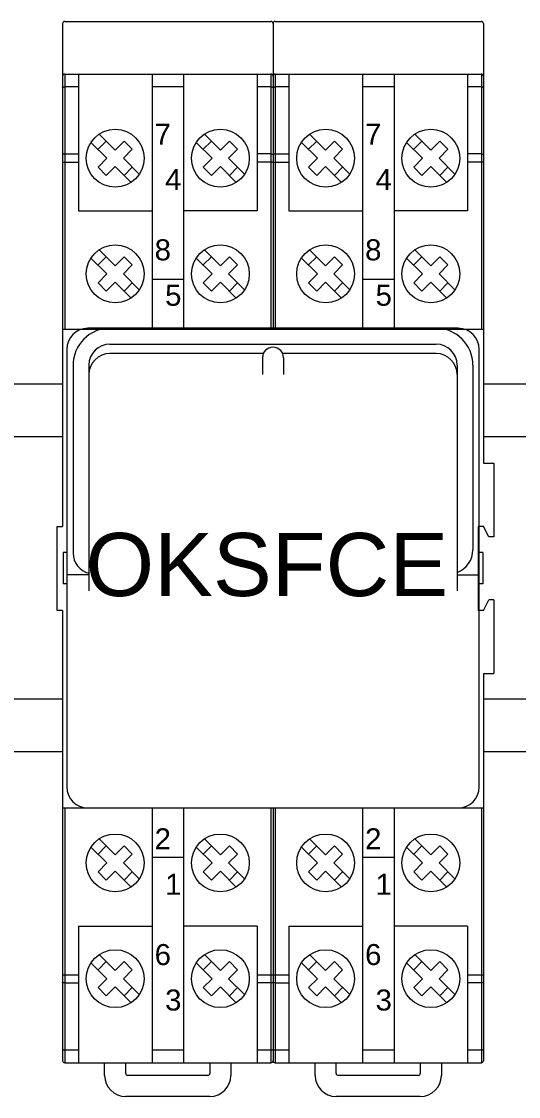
# Model space of a CAD drawing. Header units: millimetres. Extents: x 4137 to 6698, y 1400 to 3585.
# Drawn here: x 6107.6 to 6154.9, y 2738.6 to 2840.8 of the extents above; entities that cross this region are included whole.
import ezdxf

# ---------------------------------------------------------------- set-up
doc = ezdxf.new("R2010")
doc.units = ezdxf.units.MM
doc.layers.add('000-PI-Oprema', color=30, linetype='Continuous', lineweight=5)
doc.layers.add('002-PI-Kabelska kanalica', color=150, linetype='Continuous')
doc.styles.get("Standard").update_dxf_attribs({"font": 'arial.ttf'})

msp = doc.modelspace()

# ---------------------------------------------------------------- linework, layer by layer
at = {"layer": '000-PI-Oprema', "color": 0, "linetype": 'ByBlock', "lineweight": 0}
for p, q in [((6111.55, 2840.57), (6111.55, 2792.77)), ((6111.75, 2840.77), (6131.35, 2840.77)), ((6131.55, 2840.57), (6131.55, 2811.52)), ((6131.75, 2840.77), (6151.35, 2840.77)), ((6151.55, 2840.57), (6151.55, 2798.77)), ((6111.75, 2835.77), (6111.75, 2811.52)), ((6111.75, 2835.77), (6131.35, 2835.77)), ((6113.05, 2835.77), (6113.05, 2822.77)), ((6120.05, 2835.77), (6120.05, 2811.52)), ((6123.05, 2835.77), (6123.05, 2811.52)), ((6130.05, 2835.77), (6130.05, 2822.77)), ((6131.35, 2835.77), (6131.35, 2811.52)), ((6131.75, 2835.77), (6131.75, 2811.52)), ((6131.75, 2835.77), (6151.35, 2835.77)), ((6133.05, 2835.77), (6133.05, 2822.77)), ((6140.05, 2835.77), (6140.05, 2811.52)), ((6143.05, 2835.77), (6143.05, 2811.52)), ((6150.05, 2835.77), (6150.05, 2822.77)), ((6151.35, 2835.77), (6151.35, 2811.52)), ((6113.05, 2834.55), (6111.75, 2834.55)), ((6123.05, 2834.55), (6120.05, 2834.55)), ((6131.35, 2834.55), (6130.05, 2834.55)), ((6133.05, 2834.55), (6131.75, 2834.55)), ((6143.05, 2834.55), (6140.05, 2834.55)), ((6151.35, 2834.55), (6150.05, 2834.55)), ((6115.03, 2830.06), (6116.55, 2828.55)), ((6125.03, 2830.06), (6126.55, 2828.55)), ((6135.03, 2830.06), (6136.55, 2828.55)), ((6145.03, 2830.06), (6146.55, 2828.55)), ((6114.25, 2829.28), (6115.77, 2827.77)), ((6114.92, 2828.62), (6115.7, 2829.39)), ((6116.55, 2828.55), (6117.4, 2829.39)), ((6117.4, 2829.39), (6118.17, 2828.62)), ((6124.25, 2829.28), (6125.77, 2827.77)), ((6124.92, 2828.62), (6125.7, 2829.39)), ((6126.55, 2828.55), (6127.4, 2829.39)), ((6127.4, 2829.39), (6128.17, 2828.62)), ((6134.25, 2829.28), (6135.77, 2827.77)), ((6134.92, 2828.62), (6135.7, 2829.39)), ((6136.55, 2828.55), (6137.4, 2829.39)), ((6137.4, 2829.39), (6138.17, 2828.62)), ((6144.25, 2829.28), (6145.77, 2827.77)), ((6144.92, 2828.62), (6145.7, 2829.39)), ((6146.55, 2828.55), (6147.4, 2829.39)), ((6147.4, 2829.39), (6148.17, 2828.62)), ((6111.75, 2828.18), (6113.05, 2828.18)), ((6117.33, 2827.77), (6118.17, 2828.62)), ((6127.33, 2827.77), (6128.17, 2828.62)), ((6131.35, 2828.18), (6130.05, 2828.18)), ((6131.75, 2828.18), (6133.05, 2828.18)), ((6137.33, 2827.77), (6138.17, 2828.62)), ((6147.33, 2827.77), (6148.17, 2828.62)), ((6151.35, 2828.18), (6150.05, 2828.18)), ((6111.55, 2827.39), (6113.05, 2827.39)), ((6114.92, 2826.92), (6115.77, 2827.77)), ((6114.92, 2826.92), (6115.7, 2826.14)), ((6115.7, 2826.14), (6116.55, 2826.99)), ((6116.55, 2826.99), (6118.06, 2825.47)), ((6117.33, 2827.77), (6118.84, 2826.25)), ((6117.4, 2826.14), (6118.17, 2826.92)), ((6124.92, 2826.92), (6125.77, 2827.77)), ((6124.92, 2826.92), (6125.7, 2826.14)), ((6125.7, 2826.14), (6126.55, 2826.99)), ((6126.55, 2826.99), (6128.06, 2825.47)), ((6127.33, 2827.77), (6128.84, 2826.25)), ((6127.4, 2826.14), (6128.17, 2826.92)), ((6131.55, 2827.39), (6130.05, 2827.39)), ((6131.55, 2827.39), (6133.05, 2827.39)), ((6134.92, 2826.92), (6135.77, 2827.77)), ((6134.92, 2826.92), (6135.7, 2826.14)), ((6135.7, 2826.14), (6136.55, 2826.99)), ((6136.55, 2826.99), (6138.06, 2825.47)), ((6137.33, 2827.77), (6138.84, 2826.25)), ((6137.4, 2826.14), (6138.17, 2826.92)), ((6144.92, 2826.92), (6145.77, 2827.77)), ((6144.92, 2826.92), (6145.7, 2826.14)), ((6145.7, 2826.14), (6146.55, 2826.99)), ((6146.55, 2826.99), (6148.06, 2825.47)), ((6147.33, 2827.77), (6148.84, 2826.25)), ((6147.4, 2826.14), (6148.17, 2826.92)), ((6151.55, 2827.39), (6150.05, 2827.39)), ((6113.05, 2822.77), (6120.05, 2822.77)), ((6130.05, 2822.77), (6123.05, 2822.77)), ((6133.05, 2822.77), (6140.05, 2822.77)), ((6150.05, 2822.77), (6143.05, 2822.77)), ((6115.03, 2819.06), (6116.55, 2817.55)), ((6125.03, 2819.06), (6126.55, 2817.55)), ((6135.03, 2819.06), (6136.55, 2817.55)), ((6145.03, 2819.06), (6146.55, 2817.55)), ((6114.25, 2818.28), (6115.77, 2816.77)), ((6114.92, 2817.62), (6115.7, 2818.39)), ((6116.55, 2817.55), (6117.4, 2818.39)), ((6117.4, 2818.39), (6118.17, 2817.62)), ((6124.25, 2818.28), (6125.77, 2816.77)), ((6124.92, 2817.62), (6125.7, 2818.39)), ((6126.55, 2817.55), (6127.4, 2818.39)), ((6127.4, 2818.39), (6128.17, 2817.62)), ((6134.25, 2818.28), (6135.77, 2816.77)), ((6134.92, 2817.62), (6135.7, 2818.39)), ((6136.55, 2817.55), (6137.4, 2818.39)), ((6137.4, 2818.39), (6138.17, 2817.62)), ((6144.25, 2818.28), (6145.77, 2816.77)), ((6144.92, 2817.62), (6145.7, 2818.39)), ((6146.55, 2817.55), (6147.4, 2818.39)), ((6147.4, 2818.39), (6148.17, 2817.62)), ((6114.92, 2815.92), (6115.77, 2816.77)), ((6117.33, 2816.77), (6118.17, 2817.62)), ((6117.33, 2816.77), (6118.84, 2815.25)), ((6124.92, 2815.92), (6125.77, 2816.77)), ((6127.33, 2816.77), (6128.17, 2817.62)), ((6127.33, 2816.77), (6128.84, 2815.25)), ((6134.92, 2815.92), (6135.77, 2816.77)), ((6137.33, 2816.77), (6138.17, 2817.62)), ((6137.33, 2816.77), (6138.84, 2815.25)), ((6144.92, 2815.92), (6145.77, 2816.77)), ((6147.33, 2816.77), (6148.17, 2817.62)), ((6147.33, 2816.77), (6148.84, 2815.25)), ((6114.92, 2815.92), (6115.7, 2815.14)), ((6115.7, 2815.14), (6116.55, 2815.99)), ((6116.55, 2815.99), (6118.06, 2814.47)), ((6117.4, 2815.14), (6118.17, 2815.92)), ((6123.05, 2816.25), (6120.05, 2816.25)), ((6124.92, 2815.92), (6125.7, 2815.14)), ((6125.7, 2815.14), (6126.55, 2815.99)), ((6126.55, 2815.99), (6128.06, 2814.47)), ((6127.4, 2815.14), (6128.17, 2815.92)), ((6134.92, 2815.92), (6135.7, 2815.14)), ((6135.7, 2815.14), (6136.55, 2815.99)), ((6136.55, 2815.99), (6138.06, 2814.47)), ((6137.4, 2815.14), (6138.17, 2815.92)), ((6143.05, 2816.25), (6140.05, 2816.25)), ((6144.92, 2815.92), (6145.7, 2815.14)), ((6145.7, 2815.14), (6146.55, 2815.99)), ((6146.55, 2815.99), (6148.06, 2814.47)), ((6147.4, 2815.14), (6148.17, 2815.92)), ((6149.15, 2811.6), (6113.95, 2811.6)), ((6116.05, 2811.6), (6147.05, 2811.6)), ((6111.55, 2811.52), (6131.55, 2811.52)), ((6131.55, 2811.52), (6151.55, 2811.52)), ((6111.95, 2809.6), (6111.95, 2768)), ((6116.05, 2810.1), (6147.05, 2810.1)), ((6151.15, 2768), (6151.15, 2809.6)), ((6130.63, 2809.2), (6116.05, 2809.2)), ((6130.55, 2808.8), (6130.55, 2807.2)), ((6147.05, 2809.2), (6132.46, 2809.2)), ((6132.55, 2808.8), (6132.55, 2807.2)), ((6112.55, 2808.1), (6112.55, 2790.25)), ((6114.05, 2808.1), (6114.05, 2790.25)), ((6149.05, 2808.1), (6149.05, 2790.55)), ((6150.55, 2808.1), (6150.55, 2790.55)), ((6114.05, 2807.2), (6114.05, 2786.65)), ((6149.05, 2807.2), (6149.05, 2786.65)), ((6151.55, 2798.77), (6152.55, 2798.77)), ((6152.55, 2798.77), (6152.55, 2791.77)), ((6111.05, 2784.77), (6111.05, 2792.77)), ((6111.05, 2792.77), (6111.55, 2792.77)), ((6151.05, 2792.77), (6151.05, 2784.77)), ((6151.55, 2792.77), (6151.05, 2792.77)), ((6152.05, 2791.77), (6151.55, 2792.77)), ((6152.55, 2791.77), (6152.05, 2791.77)), ((6111.6, 2790.3), (6111.6, 2787.3)), ((6111.95, 2790.3), (6111.6, 2790.3)), ((6151.5, 2790.3), (6151.15, 2790.3)), ((6151.5, 2790.3), (6151.5, 2787.3)), ((6114.05, 2788.15), (6111.95, 2788.15)), ((6149.05, 2788.15), (6151.15, 2788.15)), ((6111.95, 2787.3), (6111.6, 2787.3)), ((6151.5, 2787.3), (6151.15, 2787.3)), ((6151.55, 2784.77), (6152.05, 2785.77)), ((6152.55, 2785.77), (6152.05, 2785.77)), ((6152.55, 2785.77), (6152.55, 2778.77)), ((6111.55, 2784.77), (6111.05, 2784.77)), ((6111.55, 2784.77), (6111.55, 2741.97)), ((6151.55, 2784.77), (6151.05, 2784.77)), ((6151.55, 2778.77), (6151.55, 2741.97)), ((6151.55, 2778.77), (6152.55, 2778.77)), ((6111.55, 2766.02), (6131.55, 2766.02)), ((6111.75, 2766.02), (6111.75, 2741.77)), ((6113.95, 2766), (6149.15, 2766)), ((6120.05, 2766.02), (6120.05, 2741.77)), ((6123.05, 2766.02), (6123.05, 2741.77)), ((6131.35, 2766.02), (6131.35, 2741.77)), ((6131.55, 2766.02), (6151.55, 2766.02)), ((6131.55, 2766.02), (6131.55, 2741.97)), ((6131.75, 2766.02), (6131.75, 2741.77)), ((6140.05, 2766.02), (6140.05, 2741.77)), ((6143.05, 2766.02), (6143.05, 2741.77)), ((6151.35, 2766.02), (6151.35, 2741.77)), ((6115.03, 2763.06), (6116.55, 2761.55)), ((6125.03, 2763.06), (6126.55, 2761.55)), ((6135.03, 2763.06), (6136.55, 2761.55)), ((6145.03, 2763.06), (6146.55, 2761.55)), ((6114.25, 2762.28), (6115.77, 2760.77)), ((6114.92, 2761.62), (6115.7, 2762.39)), ((6116.55, 2761.55), (6117.4, 2762.39)), ((6117.33, 2760.77), (6118.17, 2761.62)), ((6117.4, 2762.39), (6118.17, 2761.62)), ((6124.25, 2762.28), (6125.77, 2760.77)), ((6124.92, 2761.62), (6125.7, 2762.39)), ((6126.55, 2761.55), (6127.4, 2762.39)), ((6127.33, 2760.77), (6128.17, 2761.62)), ((6127.4, 2762.39), (6128.17, 2761.62)), ((6134.25, 2762.28), (6135.77, 2760.77)), ((6134.92, 2761.62), (6135.7, 2762.39)), ((6136.55, 2761.55), (6137.4, 2762.39)), ((6137.33, 2760.77), (6138.17, 2761.62)), ((6137.4, 2762.39), (6138.17, 2761.62)), ((6144.25, 2762.28), (6145.77, 2760.77)), ((6144.92, 2761.62), (6145.7, 2762.39)), ((6146.55, 2761.55), (6147.4, 2762.39)), ((6147.33, 2760.77), (6148.17, 2761.62)), ((6147.4, 2762.39), (6148.17, 2761.62)), ((6114.92, 2759.92), (6115.77, 2760.77)), ((6117.33, 2760.77), (6118.84, 2759.25)), ((6123.05, 2761.28), (6120.05, 2761.28)), ((6124.92, 2759.92), (6125.77, 2760.77)), ((6127.33, 2760.77), (6128.84, 2759.25)), ((6134.92, 2759.92), (6135.77, 2760.77)), ((6137.33, 2760.77), (6138.84, 2759.25)), ((6143.05, 2761.28), (6140.05, 2761.28)), ((6144.92, 2759.92), (6145.77, 2760.77)), ((6147.33, 2760.77), (6148.84, 2759.25)), ((6114.92, 2759.92), (6115.7, 2759.14)), ((6115.7, 2759.14), (6116.55, 2759.99)), ((6116.55, 2759.99), (6118.06, 2758.47)), ((6117.4, 2759.14), (6118.17, 2759.92)), ((6124.92, 2759.92), (6125.7, 2759.14)), ((6125.7, 2759.14), (6126.55, 2759.99)), ((6126.55, 2759.99), (6128.06, 2758.47)), ((6127.4, 2759.14), (6128.17, 2759.92)), ((6134.92, 2759.92), (6135.7, 2759.14)), ((6135.7, 2759.14), (6136.55, 2759.99)), ((6136.55, 2759.99), (6138.06, 2758.47)), ((6137.4, 2759.14), (6138.17, 2759.92)), ((6144.92, 2759.92), (6145.7, 2759.14)), ((6145.7, 2759.14), (6146.55, 2759.99)), ((6146.55, 2759.99), (6148.06, 2758.47)), ((6147.4, 2759.14), (6148.17, 2759.92)), ((6113.05, 2754.77), (6113.05, 2741.77)), ((6113.05, 2754.77), (6120.05, 2754.77)), ((6130.05, 2754.77), (6123.05, 2754.77)), ((6130.05, 2754.77), (6130.05, 2741.77)), ((6133.05, 2754.77), (6133.05, 2741.77)), ((6133.05, 2754.77), (6140.05, 2754.77)), ((6150.05, 2754.77), (6143.05, 2754.77)), ((6150.05, 2754.77), (6150.05, 2741.77)), ((6114.25, 2751.28), (6115.77, 2749.77)), ((6114.92, 2750.62), (6115.7, 2751.39)), ((6115.03, 2752.06), (6116.55, 2750.55)), ((6116.55, 2750.55), (6117.4, 2751.39)), ((6117.4, 2751.39), (6118.17, 2750.62)), ((6124.25, 2751.28), (6125.77, 2749.77)), ((6124.92, 2750.62), (6125.7, 2751.39)), ((6125.03, 2752.06), (6126.55, 2750.55)), ((6126.55, 2750.55), (6127.4, 2751.39)), ((6127.4, 2751.39), (6128.17, 2750.62)), ((6134.25, 2751.28), (6135.77, 2749.77)), ((6134.92, 2750.62), (6135.7, 2751.39)), ((6135.03, 2752.06), (6136.55, 2750.55)), ((6136.55, 2750.55), (6137.4, 2751.39)), ((6137.4, 2751.39), (6138.17, 2750.62)), ((6144.25, 2751.28), (6145.77, 2749.77)), ((6144.92, 2750.62), (6145.7, 2751.39)), ((6145.03, 2752.06), (6146.55, 2750.55)), ((6146.55, 2750.55), (6147.4, 2751.39)), ((6147.4, 2751.39), (6148.17, 2750.62)), ((6117.33, 2749.77), (6118.17, 2750.62)), ((6127.33, 2749.77), (6128.17, 2750.62)), ((6137.33, 2749.77), (6138.17, 2750.62)), ((6147.33, 2749.77), (6148.17, 2750.62)), ((6111.55, 2750.14), (6113.05, 2750.14)), ((6111.75, 2749.36), (6113.05, 2749.36)), ((6114.92, 2748.92), (6115.77, 2749.77)), ((6117.33, 2749.77), (6118.84, 2748.25)), ((6124.92, 2748.92), (6125.77, 2749.77)), ((6127.33, 2749.77), (6128.84, 2748.25)), ((6130.05, 2750.14), (6131.55, 2750.14)), ((6131.35, 2749.36), (6130.05, 2749.36)), ((6131.55, 2750.14), (6133.05, 2750.14)), ((6131.75, 2749.36), (6133.05, 2749.36)), ((6134.92, 2748.92), (6135.77, 2749.77)), ((6137.33, 2749.77), (6138.84, 2748.25)), ((6144.92, 2748.92), (6145.77, 2749.77)), ((6147.33, 2749.77), (6148.84, 2748.25)), ((6150.05, 2750.14), (6151.55, 2750.14)), ((6151.35, 2749.36), (6150.05, 2749.36)), ((6114.92, 2748.92), (6115.7, 2748.14)), ((6115.7, 2748.14), (6116.55, 2748.99)), ((6116.55, 2748.99), (6118.06, 2747.47)), ((6117.4, 2748.14), (6118.17, 2748.92)), ((6124.92, 2748.92), (6125.7, 2748.14)), ((6125.7, 2748.14), (6126.55, 2748.99)), ((6126.55, 2748.99), (6128.06, 2747.47)), ((6127.4, 2748.14), (6128.17, 2748.92)), ((6134.92, 2748.92), (6135.7, 2748.14)), ((6135.7, 2748.14), (6136.55, 2748.99)), ((6136.55, 2748.99), (6138.06, 2747.47)), ((6137.4, 2748.14), (6138.17, 2748.92)), ((6144.92, 2748.92), (6145.7, 2748.14)), ((6145.7, 2748.14), (6146.55, 2748.99)), ((6146.55, 2748.99), (6148.06, 2747.47)), ((6147.4, 2748.14), (6148.17, 2748.92)), ((6113.05, 2742.98), (6111.75, 2742.98)), ((6123.05, 2742.98), (6120.05, 2742.98)), ((6131.35, 2742.98), (6130.05, 2742.98)), ((6133.05, 2742.98), (6131.75, 2742.98)), ((6143.05, 2742.98), (6140.05, 2742.98)), ((6151.35, 2742.98), (6150.05, 2742.98)), ((6111.75, 2741.77), (6131.35, 2741.77)), ((6115.55, 2740.57), (6115.55, 2741.77)), ((6117.55, 2740.77), (6117.55, 2741.77)), ((6117.55, 2740.77), (6117.55, 2741.77)), ((6125.55, 2741.77), (6125.55, 2740.77)), ((6125.55, 2741.77), (6125.55, 2740.77)), ((6127.55, 2741.77), (6127.55, 2740.57)), ((6131.75, 2741.77), (6151.35, 2741.77)), ((6135.55, 2740.57), (6135.55, 2741.77)), ((6137.55, 2740.77), (6137.55, 2741.77)), ((6145.55, 2741.77), (6145.55, 2740.77)), ((6147.55, 2741.77), (6147.55, 2740.57)), ((6125.35, 2740.57), (6117.75, 2740.57)), ((6125.35, 2740.57), (6117.75, 2740.57)), ((6145.35, 2740.57), (6137.75, 2740.57)), ((6125.55, 2738.57), (6117.55, 2738.57)), ((6145.55, 2738.57), (6137.55, 2738.57))]:
    msp.add_line(p, q, dxfattribs=at)
for points in [[(6111.55, 2834.47), (6111.55, 2834.48), (6111.55, 2834.49), (6111.56, 2834.5), (6111.57, 2834.51), (6111.59, 2834.52), (6111.61, 2834.53), (6111.63, 2834.54), (6111.65, 2834.54), (6111.67, 2834.55), (6111.7, 2834.55), (6111.72, 2834.55), (6111.75, 2834.55)], [(6131.55, 2834.47), (6131.55, 2834.48), (6131.54, 2834.49), (6131.53, 2834.5), (6131.52, 2834.51), (6131.51, 2834.52), (6131.49, 2834.53), (6131.47, 2834.54), (6131.45, 2834.54), (6131.42, 2834.55), (6131.4, 2834.55), (6131.37, 2834.55), (6131.35, 2834.55)], [(6131.55, 2834.47), (6131.55, 2834.48), (6131.55, 2834.49), (6131.56, 2834.5), (6131.57, 2834.51), (6131.59, 2834.52), (6131.61, 2834.53), (6131.63, 2834.54), (6131.65, 2834.54), (6131.67, 2834.55), (6131.7, 2834.55), (6131.72, 2834.55), (6131.75, 2834.55)], [(6151.55, 2834.47), (6151.55, 2834.48), (6151.54, 2834.49), (6151.53, 2834.5), (6151.52, 2834.51), (6151.51, 2834.52), (6151.49, 2834.53), (6151.47, 2834.54), (6151.45, 2834.54), (6151.42, 2834.55), (6151.4, 2834.55), (6151.37, 2834.55), (6151.35, 2834.55)], [(6111.75, 2828.18), (6111.72, 2828.17), (6111.7, 2828.17), (6111.67, 2828.17), (6111.65, 2828.17), (6111.63, 2828.16), (6111.61, 2828.15), (6111.59, 2828.14), (6111.57, 2828.14), (6111.56, 2828.13), (6111.55, 2828.12), (6111.55, 2828.11), (6111.55, 2828.1)], [(6131.35, 2828.18), (6131.37, 2828.17), (6131.4, 2828.17), (6131.42, 2828.17), (6131.45, 2828.17), (6131.47, 2828.16), (6131.49, 2828.15), (6131.51, 2828.14), (6131.52, 2828.14), (6131.53, 2828.13), (6131.54, 2828.12), (6131.55, 2828.11), (6131.55, 2828.1)], [(6131.75, 2828.18), (6131.72, 2828.17), (6131.7, 2828.17), (6131.67, 2828.17), (6131.65, 2828.17), (6131.63, 2828.16), (6131.61, 2828.15), (6131.59, 2828.14), (6131.57, 2828.14), (6131.56, 2828.13), (6131.55, 2828.12), (6131.55, 2828.11), (6131.55, 2828.1)], [(6151.35, 2828.18), (6151.37, 2828.17), (6151.4, 2828.17), (6151.42, 2828.17), (6151.45, 2828.17), (6151.47, 2828.16), (6151.49, 2828.15), (6151.51, 2828.14), (6151.52, 2828.14), (6151.53, 2828.13), (6151.54, 2828.12), (6151.55, 2828.11), (6151.55, 2828.1)], [(6111.75, 2749.36), (6111.72, 2749.36), (6111.7, 2749.36), (6111.67, 2749.37), (6111.65, 2749.37), (6111.63, 2749.38), (6111.61, 2749.38), (6111.59, 2749.39), (6111.57, 2749.4), (6111.56, 2749.41), (6111.55, 2749.42), (6111.55, 2749.43), (6111.55, 2749.44)], [(6131.55, 2749.44), (6131.55, 2749.43), (6131.54, 2749.42), (6131.53, 2749.41), (6131.52, 2749.4), (6131.51, 2749.39), (6131.49, 2749.38), (6131.47, 2749.38), (6131.45, 2749.37), (6131.42, 2749.37), (6131.4, 2749.36), (6131.37, 2749.36), (6131.35, 2749.36)], [(6131.75, 2749.36), (6131.72, 2749.36), (6131.7, 2749.36), (6131.67, 2749.37), (6131.65, 2749.37), (6131.63, 2749.38), (6131.61, 2749.38), (6131.59, 2749.39), (6131.57, 2749.4), (6131.56, 2749.41), (6131.55, 2749.42), (6131.55, 2749.43), (6131.55, 2749.44)], [(6151.55, 2749.44), (6151.55, 2749.43), (6151.54, 2749.42), (6151.53, 2749.41), (6151.52, 2749.4), (6151.51, 2749.39), (6151.49, 2749.38), (6151.47, 2749.38), (6151.45, 2749.37), (6151.42, 2749.37), (6151.4, 2749.36), (6151.37, 2749.36), (6151.35, 2749.36)], [(6111.55, 2743.06), (6111.55, 2743.05), (6111.55, 2743.04), (6111.56, 2743.03), (6111.57, 2743.02), (6111.59, 2743.01), (6111.61, 2743.01), (6111.63, 2743), (6111.65, 2742.99), (6111.67, 2742.99), (6111.7, 2742.99), (6111.72, 2742.98), (6111.75, 2742.98)], [(6131.35, 2742.98), (6131.37, 2742.98), (6131.4, 2742.99), (6131.42, 2742.99), (6131.45, 2742.99), (6131.47, 2743), (6131.49, 2743.01), (6131.51, 2743.01), (6131.52, 2743.02), (6131.53, 2743.03), (6131.54, 2743.04), (6131.55, 2743.05), (6131.55, 2743.06)], [(6131.55, 2743.06), (6131.55, 2743.05), (6131.55, 2743.04), (6131.56, 2743.03), (6131.57, 2743.02), (6131.59, 2743.01), (6131.61, 2743.01), (6131.63, 2743), (6131.65, 2742.99), (6131.67, 2742.99), (6131.7, 2742.99), (6131.72, 2742.98), (6131.75, 2742.98)], [(6151.35, 2742.98), (6151.37, 2742.98), (6151.4, 2742.99), (6151.42, 2742.99), (6151.45, 2742.99), (6151.47, 2743), (6151.49, 2743.01), (6151.51, 2743.01), (6151.52, 2743.02), (6151.53, 2743.03), (6151.54, 2743.04), (6151.55, 2743.05), (6151.55, 2743.06)]]:
    msp.add_lwpolyline(points, dxfattribs=at)
for centre in [(6116.55, 2827.77), (6126.55, 2827.77), (6136.55, 2827.77), (6146.55, 2827.77), (6116.55, 2816.77), (6126.55, 2816.77), (6136.55, 2816.77), (6146.55, 2816.77), (6116.55, 2760.77), (6126.55, 2760.77), (6136.55, 2760.77), (6146.55, 2760.77), (6116.55, 2749.77), (6126.55, 2749.77), (6136.55, 2749.77), (6146.55, 2749.77)]:
    msp.add_circle(centre, 2.75, dxfattribs=at)
for centre, radius, start, end in [((6111.75, 2840.57), 0.2, 90, 180), ((6131.35, 2840.57), 0.2, 0, 90), ((6131.75, 2840.57), 0.2, 90, 180), ((6151.35, 2840.57), 0.2, 0, 90), ((6111.75, 2835.57), 0.2, 90, 180), ((6131.35, 2835.57), 0.2, 0, 90), ((6131.75, 2835.57), 0.2, 90, 180), ((6151.35, 2835.57), 0.2, 0, 90), ((6113.95, 2809.6), 2, 90, 180), ((6116.05, 2808.1), 3.5, 90, 180), ((6147.05, 2808.1), 3.5, 0, 90), ((6149.15, 2809.6), 2, 0, 90), ((6116.05, 2808.1), 2, 90, 180), ((6131.55, 2808.8), 1, 0, 180), ((6147.05, 2808.1), 2, 0, 90), ((6116.05, 2807.2), 2, 90, 180), ((6147.05, 2807.2), 2, 0, 90), ((6114.55, 2790.25), 2, 180, 255.5225), ((6148.25, 2790.55), 2.3, 290.3544, 0), ((6113.95, 2768), 2, 180, 270), ((6149.15, 2768), 2, 270, 0), ((6111.75, 2741.97), 0.2, 180, 270), ((6131.35, 2741.97), 0.2, 270, 0), ((6131.75, 2741.97), 0.2, 180, 270), ((6151.35, 2741.97), 0.2, 270, 0), ((6117.55, 2740.57), 2, 180, 270), ((6117.75, 2740.77), 0.2, 180, 270), ((6117.75, 2740.77), 0.2, 180, 270), ((6125.35, 2740.77), 0.2, 270, 0), ((6125.35, 2740.77), 0.2, 270, 0), ((6125.55, 2740.57), 2, 270, 0), ((6137.55, 2740.57), 2, 180, 270), ((6137.75, 2740.77), 0.2, 180, 270), ((6145.35, 2740.77), 0.2, 270, 0), ((6145.55, 2740.57), 2, 270, 0)]:
    msp.add_arc(centre, radius, start, end, dxfattribs=at)
at = {"layer": '002-PI-Kabelska kanalica', "color": 0, "linetype": 'ByBlock', "lineweight": 0, "ltscale": 0.25}
for p, q in [((6106.55, 2806.31), (6111.55, 2806.31)), ((6151.55, 2806.31), (6156.55, 2806.31)), ((6106.55, 2801.31), (6111.55, 2801.31)), ((6151.55, 2801.31), (6156.55, 2801.31)), ((6106.55, 2776.36), (6111.55, 2776.36)), ((6151.55, 2776.36), (6156.55, 2776.36)), ((6106.55, 2771.36), (6111.55, 2771.36)), ((6151.55, 2771.36), (6156.55, 2771.36))]:
    msp.add_line(p, q, dxfattribs=at)

# ---------------------------------------------------------------- texts
at = {"layer": '000-PI-Oprema', "color": 0, "linetype": 'ByBlock', "lineweight": 0, "char_height": 1.9995, "width": 2.5471}
for s, insert, attachment_point in [('{\\fArial|b0|i0|c0|p34;7}', (6120.3, 2831.06), 1), ('{\\fArial|b0|i0|c0|p34;7}', (6140.3, 2831.06), 1), ('{\\fArial|b0|i0|c0|p34;4}', (6122.85, 2826.74), 3), ('{\\fArial|b0|i0|c0|p34;4}', (6142.85, 2826.74), 3), ('{\\fArial|b0|i0|c0|p34;8}', (6120.3, 2820.06), 1), ('{\\fArial|b0|i0|c0|p34;8}', (6140.3, 2820.06), 1), ('{\\fArial|b0|i0|c0|p34;5}', (6122.85, 2815.74), 3), ('{\\fArial|b0|i0|c0|p34;5}', (6142.85, 2815.74), 3), ('{\\fArial|b0|i0|c0|p34;2}', (6120.3, 2764.06), 1), ('{\\fArial|b0|i0|c0|p34;2}', (6140.3, 2764.06), 1), ('{\\fArial|b0|i0|c0|p34;1}', (6122.85, 2759.74), 3), ('{\\fArial|b0|i0|c0|p34;1}', (6142.85, 2759.74), 3), ('{\\fArial|b0|i0|c0|p34;6}', (6120.3, 2753.06), 1), ('{\\fArial|b0|i0|c0|p34;6}', (6140.3, 2753.06), 1), ('{\\fArial|b0|i0|c0|p34;3}', (6122.85, 2748.74), 3), ('{\\fArial|b0|i0|c0|p34;3}', (6142.85, 2748.74), 3)]:
    msp.add_mtext(s, dxfattribs=dict(at, insert=insert, attachment_point=attachment_point))
at = {"layer": '000-PI-Oprema', "color": 0, "linetype": 'ByBlock', "lineweight": 0, "insert": (6130.96, 2789.1), "char_height": 6, "attachment_point": 5}
msp.add_mtext_dynamic_manual_height_columns('{\\fArial|b0|i0|c238|p34;OK}S{\\fArial|b0|i0|c238|p34;FC}E', width=44.995, gutter_width=1, heights=[10], dxfattribs=at)

doc.saveas('drawing.dxf')
